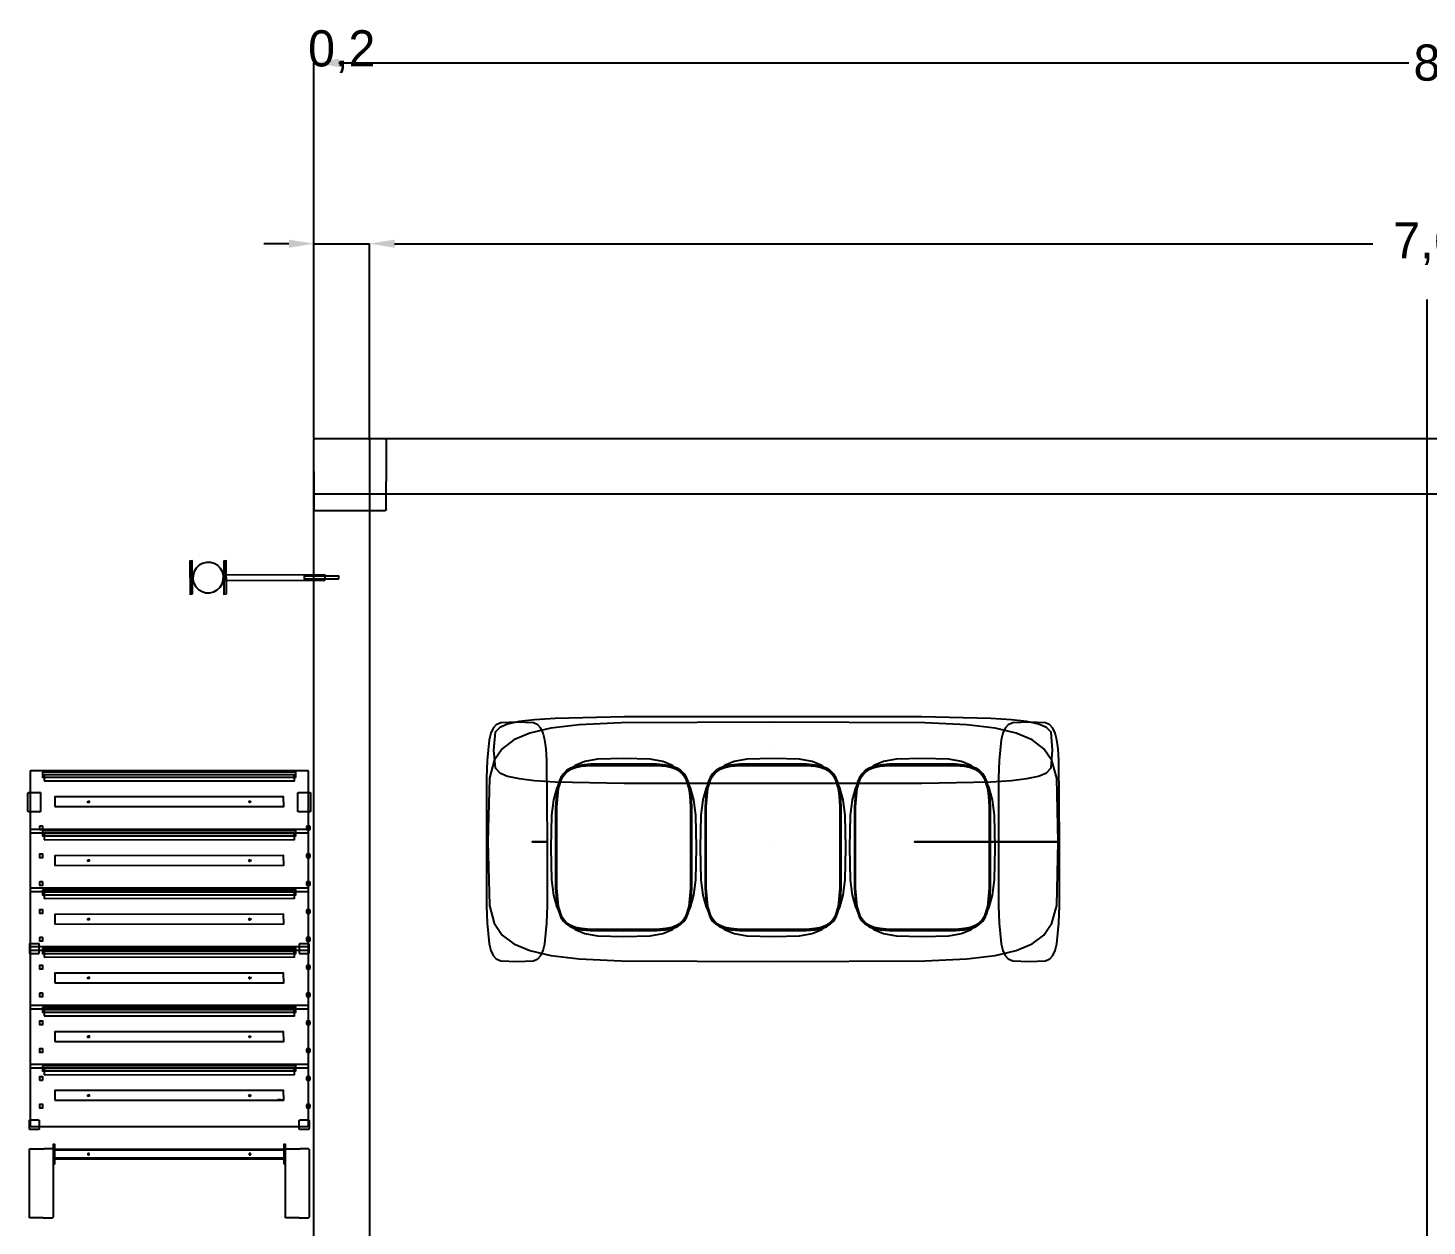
# Model space of a CAD drawing. Header units: metres. Extents: x 92.4 to 103.6, y -13.7 to 1.5.
# Drawn here: x 92.97 to 98, y -2.83 to 1.48 of the extents above; entities that cross this region are included whole.
import ezdxf

# ---------------------------------------------------------------- set-up
doc = ezdxf.new("R2010")
doc.units = ezdxf.units.M
for name, color, linetype in [('CORTE', 7, 'Continuous'), ('COTAS', 4, 'Continuous'), ('EJES', 3, 'Continuous'), ('VISTA', 8, 'Continuous')]:
    doc.layers.add(name, color=color, linetype=linetype)
doc.dimstyles.get("Standard").update_dxf_attribs({"dimtxt": 2.5, "dimasz": 2.5, "dimexe": 1.25, "dimexo": 0.625, "dimtad": 1, "dimcen": 2.5, "dimazin": 3, "dimtfac": 1, "dimtmove": 0, "dimatfit": 3})

# ---------------------------------------------------------------- blocks, each defined once
blk = doc.blocks.new('_CLOSEDFILLED')
at = {"color": 0, "linetype": 'BYBLOCK'}
blk.add_solid([(-1, 0.164), (0, 0), (-1, -0.164)], dxfattribs=at)
blk = doc.blocks.new('*D1')
for p, q in [((94, 0), (94, 1.35)), ((94.09, 1.35), (97.935, 1.35)), ((98.065, 1.35), (101.91, 1.35)), ((102, 0), (102, 1.35))]:
    blk.add_line(p, q)
at = {"layer": 'Defpoints'}
for p in [(94, 1.35), (94, 0), (102, 0)]:
    blk.add_point(p, dxfattribs=at)
at = {"layer": 'COTAS', "xscale": 0.09, "yscale": 0.09, "rotation": 180}
blk.add_blockref('_CLOSEDFILLED', (94, 1.35), dxfattribs=at)
at = {"layer": 'COTAS', "xscale": 0.09, "yscale": 0.09}
blk.add_blockref('_CLOSEDFILLED', (102, 1.35), dxfattribs=at)
at = {"layer": 'COTAS', "insert": (98, 1.35), "char_height": 0.13, "attachment_point": 5}
blk.add_mtext('8', dxfattribs=at)
blk = doc.blocks.new('*D2')
for p, q in [((93.91, 0.7), (93.82, 0.7)), ((94, 0), (94, 0.7)), ((94, 0.7), (94.2, 0.7)), ((94.2, 0), (94.2, 0.7)), ((94.29, 0.7), (94.38, 0.7))]:
    blk.add_line(p, q)
at = {"layer": 'Defpoints'}
for p in [(94, 0.7), (94, 0), (94.2, 0)]:
    blk.add_point(p, dxfattribs=at)
at = {"layer": 'COTAS', "xscale": 0.09, "yscale": 0.09}
blk.add_blockref('_CLOSEDFILLED', (94, 0.7), dxfattribs=at)
at = {"layer": 'COTAS', "xscale": 0.09, "yscale": 0.09, "rotation": 180}
blk.add_blockref('_CLOSEDFILLED', (94.2, 0.7), dxfattribs=at)
at = {"layer": 'COTAS', "insert": (94.1, 1.39), "char_height": 0.13, "attachment_point": 5}
blk.add_mtext('0,2', dxfattribs=at)
blk = doc.blocks.new('*D3')
for p, q in [((94.2, 0), (94.2, 0.7)), ((94.29, 0.7), (97.805, 0.7)), ((98.195, 0.7), (101.71, 0.7)), ((101.8, 0), (101.8, 0.7))]:
    blk.add_line(p, q)
at = {"layer": 'Defpoints'}
for p in [(94.2, 0.7), (94.2, 0), (101.8, 0)]:
    blk.add_point(p, dxfattribs=at)
at = {"layer": 'COTAS', "xscale": 0.09, "yscale": 0.09, "rotation": 180}
blk.add_blockref('_CLOSEDFILLED', (94.2, 0.7), dxfattribs=at)
at = {"layer": 'COTAS', "xscale": 0.09, "yscale": 0.09}
blk.add_blockref('_CLOSEDFILLED', (101.8, 0.7), dxfattribs=at)
at = {"layer": 'COTAS', "insert": (98, 0.7), "char_height": 0.13, "attachment_point": 5}
blk.add_mtext('7,6', dxfattribs=at)

msp = doc.modelspace()

# ---------------------------------------------------------------- linework, layer by layer
at = {"layer": 'CORTE'}
for p, q in [((94.0035, -0.0003), (94.0045, 0)), ((94.0035, -0.0003), (94.0045, 0)), ((94.0035, -0.0003), (94.0045, 0)), ((94.0045, 0), (98.8015, 0)), ((94.0045, 0), (94.1552, 0)), ((94.0045, 0), (94.1192, 0)), ((94.1192, 0), (94.1955, 0)), ((94.1552, 0), (94.2555, 0)), ((94.1955, 0), (94.1971, -0.0005)), ((94.2555, 0), (94.2571, -0.0005)), ((94.0003, -0.0035), (94, -0.0045)), ((94.0003, -0.0035), (94, -0.0045)), ((94.0003, -0.0035), (94, -0.0045)), ((94, -0.1192), (94, -0.0045)), ((94, -0.1552), (94, -0.0045)), ((94, -3.6009), (94, -0.0045)), ((94.0003, -0.0035), (94.0008, -0.0019)), ((94.0003, -0.0035), (94.0008, -0.0019)), ((94.0003, -0.0035), (94.0008, -0.0019)), ((94.001, -0.0017), (94.0008, -0.0019)), ((94.001, -0.0017), (94.0008, -0.0019)), ((94.001, -0.0017), (94.0008, -0.0019)), ((94.001, -0.0017), (94.0013, -0.0013)), ((94.001, -0.0017), (94.0013, -0.0013)), ((94.001, -0.0017), (94.0013, -0.0013)), ((94.0013, -0.0013), (94.0017, -0.001)), ((94.0013, -0.0013), (94.0017, -0.001)), ((94.0013, -0.0013), (94.0017, -0.001)), ((94.0017, -0.001), (94.0019, -0.0008)), ((94.0017, -0.001), (94.0019, -0.0008)), ((94.0017, -0.001), (94.0019, -0.0008)), ((94.0019, -0.0008), (94.0035, -0.0003)), ((94.0019, -0.0008), (94.0035, -0.0003)), ((94.0019, -0.0008), (94.0035, -0.0003)), ((94.1971, -0.0005), (94.1981, -0.0008)), ((94.1981, -0.0008), (94.1985, -0.0011)), ((94.1985, -0.0011), (94.1987, -0.0013)), ((94.1987, -0.0013), (94.199, -0.0017)), ((94.1992, -0.0019), (94.199, -0.0017)), ((94.1992, -0.0019), (94.1997, -0.0035)), ((94.2, -0.0045), (94.1997, -0.0035)), ((94.2, -0.0045), (94.2, -3.6009)), ((94.2571, -0.0005), (94.2581, -0.0008)), ((94.2581, -0.0008), (94.2585, -0.0011)), ((94.2585, -0.0011), (94.2587, -0.0013)), ((94.2587, -0.0013), (94.259, -0.0017)), ((94.2592, -0.0019), (94.259, -0.0017)), ((94.2592, -0.0019), (94.2597, -0.0035)), ((94.26, -0.0045), (94.2597, -0.0035)), ((94.26, -0.0045), (94.26, -0.1552)), ((94, -0.1192), (94, -0.1955)), ((94, -0.1552), (94, -0.2555)), ((94.0005, -0.1971), (94, -0.1955)), ((94.0005, -0.1971), (94.0008, -0.1981)), ((94.0011, -0.1985), (94.0008, -0.1981)), ((94.0011, -0.1985), (94.0013, -0.1987)), ((94.0017, -0.199), (94.0013, -0.1987)), ((94.0019, -0.1992), (94.0017, -0.199)), ((94.0035, -0.1997), (94.0019, -0.1992)), ((94.0045, -0.2), (94.0035, -0.1997)), ((98.8015, -0.2), (94.0045, -0.2)), ((94.26, -0.1552), (94.26, -0.1552)), ((94.26, -0.2555), (94.26, -0.1552)), ((94.0005, -0.2571), (94, -0.2555)), ((94.0005, -0.2571), (94.0008, -0.2581)), ((94.0011, -0.2585), (94.0008, -0.2581)), ((94.0011, -0.2585), (94.0013, -0.2587)), ((94.0017, -0.259), (94.0013, -0.2587)), ((94.0019, -0.2592), (94.0017, -0.259)), ((94.0035, -0.2597), (94.0019, -0.2592)), ((94.0045, -0.26), (94.0035, -0.2597)), ((94.1552, -0.26), (94.0045, -0.26)), ((94.2555, -0.26), (94.1552, -0.26)), ((94.2571, -0.2595), (94.2555, -0.26)), ((94.2581, -0.2592), (94.2571, -0.2595)), ((94.2585, -0.2589), (94.2581, -0.2592)), ((94.2587, -0.2587), (94.2585, -0.2589)), ((94.2587, -0.2587), (94.2589, -0.2585)), ((94.2592, -0.2581), (94.2589, -0.2585)), ((94.2592, -0.2581), (94.2595, -0.2571)), ((94.26, -0.2555), (94.2595, -0.2571))]:
    msp.add_line(p, q, dxfattribs=at)
at = {"layer": 'EJES'}
msp.add_line((98, 0.5), (98, -13.7), dxfattribs=at)
at = {"layer": 'VISTA'}
for p, q in [((92.9725, -1.2749), (92.9728, -1.2734)), ((92.9725, -1.2764), (92.9725, -1.2749)), ((92.9725, -1.3394), (92.9725, -1.2764)), ((92.9728, -1.2734), (92.973, -1.273)), ((92.973, -1.273), (92.9732, -1.2727)), ((92.9732, -1.2727), (92.9742, -1.2723)), ((92.9742, -1.2722), (93.0149, -1.2722)), ((93.0158, -1.2722), (93.0149, -1.2722)), ((93.0158, -1.2722), (93.0168, -1.2727)), ((93.0168, -1.2727), (93.017, -1.273)), ((93.017, -1.273), (93.0172, -1.2734)), ((93.0172, -1.2734), (93.0175, -1.2749)), ((93.0175, -1.2749), (93.0175, -1.2749)), ((93.0175, -1.2749), (93.0175, -1.2764)), ((93.0175, -1.2764), (93.0175, -1.3394)), ((93.9425, -1.2749), (93.9428, -1.2734)), ((93.9425, -1.2764), (93.9425, -1.2749)), ((93.9425, -1.3394), (93.9425, -1.2764)), ((93.9428, -1.2734), (93.943, -1.273)), ((93.943, -1.273), (93.9432, -1.2727)), ((93.9432, -1.2727), (93.9442, -1.2723)), ((93.9442, -1.2722), (93.9849, -1.2722)), ((93.9858, -1.2722), (93.9849, -1.2722)), ((93.9858, -1.2722), (93.9868, -1.2727)), ((93.9868, -1.2727), (93.987, -1.273)), ((93.987, -1.273), (93.9872, -1.2734)), ((93.9872, -1.2734), (93.9875, -1.2749)), ((93.9875, -1.2749), (93.9875, -1.2749)), ((93.9875, -1.2749), (93.9875, -1.2764)), ((93.9875, -1.2764), (93.9875, -1.3394)), ((92.9728, -1.3409), (92.9725, -1.3394)), ((92.9725, -1.3394), (92.9725, -1.3394)), ((92.9725, -1.3394), (92.9725, -1.3394)), ((92.973, -1.3412), (92.9728, -1.3409)), ((92.9732, -1.3415), (92.973, -1.3412)), ((92.9742, -1.342), (92.9732, -1.3415)), ((93.0144, -1.342), (92.9742, -1.342)), ((93.0144, -1.342), (93.0158, -1.342)), ((93.0168, -1.3415), (93.0158, -1.342)), ((93.017, -1.3412), (93.0168, -1.3415)), ((93.0172, -1.3409), (93.017, -1.3412)), ((93.0175, -1.3394), (93.0172, -1.3409)), ((93.0175, -1.3394), (93.0175, -1.3394)), ((93.9428, -1.3409), (93.9425, -1.3394)), ((93.9425, -1.3394), (93.9425, -1.3394)), ((93.9425, -1.3394), (93.9425, -1.3394)), ((93.943, -1.3412), (93.9428, -1.3409)), ((93.9432, -1.3415), (93.943, -1.3412)), ((93.9442, -1.342), (93.9432, -1.3415)), ((93.9844, -1.342), (93.9442, -1.342)), ((93.9844, -1.342), (93.9858, -1.342)), ((93.9868, -1.3415), (93.9858, -1.342)), ((93.987, -1.3412), (93.9868, -1.3415)), ((93.9872, -1.3409), (93.987, -1.3412)), ((93.9875, -1.3394), (93.9872, -1.3409)), ((93.9875, -1.3394), (93.9875, -1.3394)), ((92.9775, -2.4508), (92.9778, -2.4499)), ((92.9775, -2.4508), (92.9775, -2.4509)), ((92.9775, -2.4802), (92.9775, -2.4509)), ((92.9778, -2.4499), (92.978, -2.4497)), ((92.978, -2.4497), (92.9782, -2.4495)), ((92.9782, -2.4495), (92.9791, -2.4492)), ((92.9791, -2.4492), (92.9792, -2.4492)), ((92.9792, -2.4492), (93.0085, -2.4492)), ((93.0085, -2.4492), (93.0108, -2.4492)), ((93.0108, -2.4492), (93.0117, -2.4495)), ((93.0117, -2.4495), (93.0118, -2.4495)), ((93.0118, -2.4495), (93.012, -2.4497)), ((93.012, -2.4497), (93.0122, -2.4499)), ((93.0122, -2.4499), (93.0125, -2.4508)), ((93.0125, -2.4509), (93.0125, -2.4508)), ((93.0125, -2.4509), (93.0125, -2.4802)), ((93.9475, -2.4508), (93.9478, -2.4499)), ((93.9475, -2.4508), (93.9475, -2.4509)), ((93.9475, -2.4802), (93.9475, -2.4509)), ((93.9478, -2.4499), (93.948, -2.4497)), ((93.948, -2.4497), (93.9482, -2.4495)), ((93.9482, -2.4495), (93.9491, -2.4492)), ((93.9491, -2.4492), (93.9492, -2.4492)), ((93.9492, -2.4492), (93.9785, -2.4492)), ((93.9785, -2.4492), (93.9808, -2.4492)), ((93.9808, -2.4492), (93.9817, -2.4495)), ((93.9817, -2.4495), (93.9818, -2.4495)), ((93.9818, -2.4495), (93.982, -2.4497)), ((93.982, -2.4497), (93.9822, -2.4499)), ((93.9822, -2.4499), (93.9825, -2.4508)), ((93.9825, -2.4509), (93.9825, -2.4508)), ((93.9825, -2.4509), (93.9825, -2.4802)), ((92.9775, -2.4802), (92.9775, -2.4825)), ((92.9778, -2.4834), (92.9775, -2.4825)), ((92.9778, -2.4834), (92.9778, -2.4835)), ((92.978, -2.4837), (92.9778, -2.4835)), ((92.9782, -2.4838), (92.978, -2.4837)), ((92.9791, -2.4841), (92.9782, -2.4839)), ((92.9792, -2.4842), (92.9791, -2.4841)), ((93.0085, -2.4842), (92.9792, -2.4842)), ((93.0108, -2.4842), (93.0085, -2.4842)), ((93.0117, -2.4839), (93.0108, -2.4842)), ((93.0118, -2.4839), (93.0117, -2.4839)), ((93.012, -2.4837), (93.0118, -2.4839)), ((93.0122, -2.4835), (93.012, -2.4837)), ((93.0125, -2.4825), (93.0122, -2.4834)), ((93.0122, -2.4835), (93.0122, -2.4834)), ((93.0125, -2.4825), (93.0125, -2.4802)), ((93.9475, -2.4802), (93.9475, -2.4825)), ((93.9478, -2.4834), (93.9475, -2.4825)), ((93.9478, -2.4834), (93.9478, -2.4835)), ((93.948, -2.4837), (93.9478, -2.4835)), ((93.9482, -2.4838), (93.948, -2.4837)), ((93.9491, -2.4841), (93.9482, -2.4839)), ((93.9492, -2.4842), (93.9491, -2.4841)), ((93.9785, -2.4842), (93.9492, -2.4842)), ((93.9808, -2.4842), (93.9785, -2.4842)), ((93.9817, -2.4839), (93.9808, -2.4842)), ((93.9818, -2.4839), (93.9817, -2.4839)), ((93.982, -2.4837), (93.9818, -2.4839)), ((93.9822, -2.4835), (93.982, -2.4837)), ((93.9825, -2.4825), (93.9822, -2.4834)), ((93.9822, -2.4835), (93.9822, -2.4834)), ((93.9825, -2.4825), (93.9825, -2.4802)), ((92.9775, -2.5556), (92.9777, -2.5547)), ((92.9775, -2.6489), (92.9775, -2.5556)), ((92.9775, -2.5556), (92.9775, -2.5556)), ((92.9777, -2.5547), (92.9778, -2.5541)), ((92.9778, -2.5541), (92.9779, -2.5539)), ((92.9779, -2.5539), (92.978, -2.5538)), ((92.978, -2.5538), (92.9781, -2.5536)), ((92.9782, -2.5535), (92.9781, -2.5536)), ((92.9782, -2.5535), (92.9788, -2.5532)), ((92.9792, -2.553), (92.9788, -2.5532)), ((92.9792, -2.553), (93.0307, -2.553)), ((93.0608, -2.553), (93.0307, -2.553)), ((93.0608, -2.553), (93.0614, -2.5533)), ((93.0618, -2.5535), (93.0614, -2.5533)), ((93.0618, -2.5535), (93.0619, -2.5537)), ((93.062, -2.5538), (93.0619, -2.5537)), ((93.062, -2.5538), (93.0621, -2.5539)), ((93.0621, -2.5539), (93.0622, -2.5541)), ((93.0622, -2.5541), (93.0623, -2.5547)), ((93.0623, -2.5547), (93.0625, -2.5556)), ((93.0625, -2.5556), (93.0625, -2.6489)), ((93.0685, -2.5552), (93.0686, -2.5549)), ((93.0686, -2.5576), (93.0685, -2.5572)), ((93.0686, -2.5549), (93.069, -2.5547)), ((93.069, -2.5577), (93.0686, -2.5576)), ((93.069, -2.5547), (93.891, -2.5547)), ((93.891, -2.5577), (93.069, -2.5577)), ((93.891, -2.5547), (93.8914, -2.5549)), ((93.891, -2.5577), (93.8914, -2.5576)), ((93.8914, -2.5549), (93.8915, -2.5552)), ((93.8914, -2.5576), (93.8915, -2.5572)), ((93.8915, -2.5572), (93.8915, -2.5552)), ((93.8975, -2.5556), (93.8977, -2.5547)), ((93.8975, -2.6489), (93.8975, -2.5556)), ((93.8975, -2.5556), (93.8975, -2.5556)), ((93.8977, -2.5547), (93.8978, -2.5541)), ((93.8978, -2.5541), (93.8979, -2.5539)), ((93.8979, -2.5539), (93.898, -2.5538)), ((93.898, -2.5538), (93.8981, -2.5536)), ((93.8982, -2.5535), (93.8981, -2.5536)), ((93.8982, -2.5535), (93.8988, -2.5532)), ((93.8992, -2.553), (93.8988, -2.5532)), ((93.8992, -2.553), (93.9507, -2.553)), ((93.9808, -2.553), (93.9507, -2.553)), ((93.9808, -2.553), (93.9814, -2.5533)), ((93.9818, -2.5535), (93.9814, -2.5533)), ((93.9818, -2.5535), (93.9819, -2.5537)), ((93.982, -2.5538), (93.9819, -2.5537)), ((93.982, -2.5538), (93.9821, -2.5539)), ((93.9821, -2.5539), (93.9822, -2.5541)), ((93.9822, -2.5541), (93.9823, -2.5547)), ((93.9823, -2.5547), (93.9825, -2.5556)), ((93.9825, -2.5556), (93.9825, -2.6489)), ((93.0685, -2.5872), (93.0686, -2.5869)), ((93.0686, -2.5896), (93.0685, -2.5892)), ((93.0686, -2.5869), (93.069, -2.5867)), ((93.069, -2.5897), (93.0686, -2.5896)), ((93.891, -2.5867), (93.069, -2.5867)), ((93.891, -2.5897), (93.069, -2.5897)), ((93.891, -2.5867), (93.8914, -2.5869)), ((93.8914, -2.5896), (93.891, -2.5897)), ((93.8914, -2.5869), (93.8915, -2.5872)), ((93.8915, -2.5892), (93.8914, -2.5896)), ((93.8915, -2.5872), (93.8915, -2.5892)), ((92.9775, -2.7984), (92.9775, -2.6489)), ((93.0625, -2.6489), (93.0625, -2.7984)), ((93.8975, -2.7984), (93.8975, -2.6489)), ((93.9825, -2.6489), (93.9825, -2.7984)), ((92.9776, -2.799), (92.9775, -2.7984)), ((92.9778, -2.7999), (92.9776, -2.799)), ((92.9779, -2.8001), (92.9778, -2.7999)), ((92.978, -2.8003), (92.9779, -2.8001)), ((92.9781, -2.8005), (92.978, -2.8003)), ((92.9781, -2.8005), (92.9782, -2.8006)), ((92.9788, -2.8009), (92.9782, -2.8006)), ((92.9788, -2.8009), (92.9792, -2.8011)), ((93.0275, -2.8011), (92.9792, -2.8011)), ((93.0275, -2.8011), (93.0608, -2.8011)), ((93.0614, -2.8008), (93.0608, -2.8011)), ((93.0614, -2.8008), (93.0618, -2.8006)), ((93.0619, -2.8004), (93.0618, -2.8006)), ((93.0619, -2.8004), (93.062, -2.8003)), ((93.0621, -2.8001), (93.062, -2.8003)), ((93.0622, -2.7999), (93.0621, -2.8001)), ((93.0624, -2.799), (93.0622, -2.7999)), ((93.0625, -2.7984), (93.0624, -2.799)), ((93.8976, -2.799), (93.8975, -2.7984)), ((93.8978, -2.7999), (93.8976, -2.799)), ((93.8979, -2.8001), (93.8978, -2.7999)), ((93.898, -2.8003), (93.8979, -2.8001)), ((93.8981, -2.8005), (93.898, -2.8003)), ((93.8981, -2.8005), (93.8982, -2.8006)), ((93.8988, -2.8009), (93.8982, -2.8006)), ((93.8988, -2.8009), (93.8992, -2.8011)), ((93.9475, -2.8011), (93.8992, -2.8011)), ((93.9475, -2.8011), (93.9808, -2.8011)), ((93.9814, -2.8008), (93.9808, -2.8011)), ((93.9814, -2.8008), (93.9818, -2.8006)), ((93.9819, -2.8004), (93.9818, -2.8006)), ((93.9819, -2.8004), (93.982, -2.8003)), ((93.9821, -2.8001), (93.982, -2.8003)), ((93.9822, -2.7999), (93.9821, -2.8001)), ((93.9824, -2.799), (93.9822, -2.7999)), ((93.9825, -2.7984), (93.9824, -2.799))]:
    msp.add_line(p, q, dxfattribs=at)
for points in [[(99.44, -4.21), (99.44, -4.35), (100.2, -4.35), (100.2, -4.21), (101.8, -4.21), (101.8, -0.2), (94.2, -0.2), (94.2, -5.9), (99.25, -5.9), (99.25, -4.2), (99.39, -4.2), (99.39, -4.35), (99.39, -4.21), (99.44, -4.21)], [(99.44, -4.21), (99.44, -4.35), (100.2, -4.35), (100.2, -4.21), (101.8, -4.21), (101.8, -0.2), (94.2, -0.2), (94.2, -5.9), (99.25, -5.9), (99.25, -4.2), (99.39, -4.2), (99.39, -4.35), (99.39, -4.21), (99.44, -4.21)], [(93.5635, -0.559), (93.5625, -0.44), (93.5545, -0.441), (93.5548, -0.5597), (93.5635, -0.559)], [(93.663, -0.5343), (93.6704, -0.522), (93.6744, -0.5082), (93.6747, -0.4938), (93.6712, -0.4799), (93.6642, -0.4673), (93.6543, -0.457), (93.642, -0.4496), (93.6282, -0.4456), (93.6138, -0.4453), (93.5999, -0.4488), (93.5873, -0.4558), (93.577, -0.4657), (93.5696, -0.478), (93.5656, -0.4918), (93.5653, -0.5062), (93.5688, -0.5201), (93.5758, -0.5327), (93.5857, -0.543), (93.598, -0.5504), (93.6118, -0.5544), (93.6262, -0.5547), (93.6401, -0.5512), (93.6527, -0.5442), (93.663, -0.5343)], [(93.6855, -0.559), (93.6845, -0.44), (93.6765, -0.441), (93.6768, -0.5597), (93.6855, -0.559)], [(94.039, -0.51), (94.04, -0.491), (93.682, -0.49), (93.6813, -0.5097), (94.039, -0.51)], [(94.09, -0.505), (94.09, -0.495), (93.965, -0.495), (93.965, -0.5043), (94.09, -0.505)], [(94.7932, -1.229), (94.8673, -1.2339), (95.1151, -1.2393), (96.1848, -1.2393), (96.4327, -1.2339), (96.5067, -1.229), (96.5626, -1.2223), (96.6038, -1.2135), (96.6323, -1.2016), (96.649, -1.1839), (96.6545, -1.12), (96.649, -1.0561), (96.6323, -1.0384), (96.6038, -1.0265), (96.5626, -1.0177), (96.5067, -1.011), (96.4327, -1.0061), (96.1848, -1.0007), (95.65, -1), (95.1151, -1.0007), (94.8673, -1.0061), (94.7932, -1.011), (94.7374, -1.0177), (94.6962, -1.0265), (94.6677, -1.0384), (94.651, -1.0561), (94.6455, -1.12), (94.651, -1.1839), (94.6677, -1.2016), (94.6962, -1.2135), (94.7374, -1.2223), (94.7932, -1.229)], [(94.6362, -1.8407), (94.6443, -1.8583), (94.6552, -1.8705), (94.6714, -1.8776), (94.73, -1.88), (94.7886, -1.8776), (94.8048, -1.8705), (94.8157, -1.8583), (94.8238, -1.8407), (94.8299, -1.8168), (94.8376, -1.7422), (94.8394, -1.679), (94.84, -1.45), (94.7845, -1.45), (94.84, -1.45), (94.8376, -1.1578), (94.8344, -1.115), (94.8299, -1.0832), (94.8238, -1.0593), (94.8157, -1.0417), (94.8048, -1.0295), (94.7886, -1.0224), (94.73, -1.02), (94.6714, -1.0224), (94.6552, -1.0295), (94.6443, -1.0417), (94.6362, -1.0593), (94.6301, -1.0832), (94.6224, -1.1578), (94.6206, -1.221), (94.62, -1.45), (94.6206, -1.679), (94.6224, -1.7422), (94.6301, -1.8168), (94.6362, -1.8407)], [(94.7758, -1.8407), (94.8514, -1.8583), (94.9534, -1.8705), (95.1042, -1.8776), (95.65, -1.88), (96.1958, -1.8776), (96.3466, -1.8705), (96.4486, -1.8583), (96.5242, -1.8407), (96.5812, -1.8168), (96.6233, -1.785), (96.6523, -1.7422), (96.6694, -1.679), (96.675, -1.45), (96.158, -1.45), (96.675, -1.45), (96.6694, -1.221), (96.6523, -1.1578), (96.6233, -1.115), (96.5812, -1.0832), (96.5242, -1.0593), (96.4486, -1.0417), (96.3466, -1.0295), (96.1958, -1.0224), (95.65, -1.02), (95.1042, -1.0224), (94.9534, -1.0295), (94.8514, -1.0417), (94.7758, -1.0593), (94.7188, -1.0832), (94.6767, -1.115), (94.6477, -1.1578), (94.6306, -1.221), (94.625, -1.45), (94.6306, -1.679), (94.6477, -1.7422), (94.6767, -1.785), (94.7188, -1.8168), (94.7758, -1.8407)], [(95.03, -1.0267), (95.03, -1.0267), (95.03, -1.0267), (95.03, -1.0267)], [(96.4762, -1.8407), (96.4843, -1.8583), (96.4952, -1.8705), (96.5114, -1.8776), (96.57, -1.88), (96.6286, -1.8776), (96.6448, -1.8705), (96.6557, -1.8583), (96.6638, -1.8407), (96.6699, -1.8168), (96.6776, -1.7422), (96.6794, -1.679), (96.68, -1.45), (96.6245, -1.45), (96.68, -1.45), (96.6776, -1.1578), (96.6744, -1.115), (96.6699, -1.0832), (96.6638, -1.0593), (96.6557, -1.0417), (96.6448, -1.0295), (96.6286, -1.0224), (96.57, -1.02), (96.5114, -1.0224), (96.4952, -1.0295), (96.4843, -1.0417), (96.4762, -1.0593), (96.4701, -1.0832), (96.4624, -1.1578), (96.4606, -1.221), (96.46, -1.45), (96.4606, -1.679), (96.4624, -1.7422), (96.4701, -1.8168), (96.4762, -1.8407)], [(94.9111, -1.7442), (94.9385, -1.7644), (94.9731, -1.7787), (95.0187, -1.7872), (95.1133, -1.79), (95.208, -1.7872), (95.2536, -1.7787), (95.2882, -1.7644), (95.3156, -1.7442), (95.3372, -1.7176), (95.3537, -1.6841), (95.3654, -1.6418), (95.3724, -1.5859), (95.3747, -1.47), (95.3724, -1.3541), (95.3654, -1.2982), (95.3537, -1.2559), (95.3372, -1.2224), (95.3156, -1.1958), (95.2882, -1.1756), (95.2536, -1.1613), (95.208, -1.1528), (95.1133, -1.15), (95.0187, -1.1528), (94.9731, -1.1613), (94.9385, -1.1756), (94.9111, -1.1958), (94.8894, -1.2224), (94.8729, -1.2559), (94.8613, -1.2982), (94.8543, -1.3541), (94.852, -1.47), (94.8543, -1.5859), (94.8613, -1.6418), (94.8729, -1.6841), (94.8894, -1.7176), (94.9111, -1.7442)], [(95.4478, -1.7442), (95.4752, -1.7644), (95.5097, -1.7787), (95.5553, -1.7872), (95.65, -1.79), (95.7447, -1.7872), (95.7903, -1.7787), (95.8248, -1.7644), (95.8522, -1.7442), (95.8739, -1.7176), (95.8904, -1.6841), (95.9021, -1.6418), (95.909, -1.5859), (95.9113, -1.47), (95.909, -1.3541), (95.9021, -1.2982), (95.8904, -1.2559), (95.8739, -1.2224), (95.8522, -1.1958), (95.8248, -1.1756), (95.7903, -1.1613), (95.7447, -1.1528), (95.65, -1.15), (95.5553, -1.1528), (95.5097, -1.1613), (95.4752, -1.1756), (95.4478, -1.1958), (95.4261, -1.2224), (95.4096, -1.2559), (95.3979, -1.2982), (95.391, -1.3541), (95.3887, -1.47), (95.391, -1.5859), (95.3979, -1.6418), (95.4096, -1.6841), (95.4261, -1.7176), (95.4478, -1.7442)], [(95.65, -1.12), (95.65, -1.12), (95.65, -1.12), (95.65, -1.12)], [(95.9844, -1.7442), (96.0118, -1.7644), (96.0464, -1.7787), (96.092, -1.7872), (96.1867, -1.79), (96.2813, -1.7872), (96.3269, -1.7787), (96.3615, -1.7644), (96.3889, -1.7442), (96.4106, -1.7176), (96.4271, -1.6841), (96.4387, -1.6418), (96.4457, -1.5859), (96.448, -1.47), (96.4457, -1.3541), (96.4387, -1.2982), (96.4271, -1.2559), (96.4106, -1.2224), (96.3889, -1.1958), (96.3615, -1.1756), (96.3269, -1.1613), (96.2813, -1.1528), (96.1867, -1.15), (96.092, -1.1528), (96.0464, -1.1613), (96.0118, -1.1756), (95.9844, -1.1958), (95.9628, -1.2224), (95.9463, -1.2559), (95.9346, -1.2982), (95.9276, -1.3541), (95.9253, -1.47), (95.9276, -1.5859), (95.9346, -1.6418), (95.9463, -1.6841), (95.9628, -1.7176), (95.9844, -1.7442)], [(92.9835, -1.4171), (93.9765, -1.4171), (93.979, -1.4161), (93.98, -1.4136), (93.98, -1.1975), (93.979, -1.195), (93.9765, -1.194), (92.9835, -1.194), (92.981, -1.195), (92.98, -1.1975), (92.9806, -1.4156), (92.9835, -1.4171)], [(92.9817, -1.195), (92.9817, -1.1957), (92.981, -1.1957), (92.9817, -1.195)], [(93.025, -1.1994), (93.025, -1.2174), (93.935, -1.2174), (93.935, -1.1994), (93.025, -1.1994)], [(93.9783, -1.195), (93.979, -1.1957), (93.9783, -1.1957), (93.9783, -1.195)], [(94.8873, -1.7212), (94.8964, -1.735), (94.9077, -1.7462), (94.9217, -1.755), (94.9391, -1.7616), (94.9616, -1.7662), (94.9941, -1.7689), (95.1133, -1.7698), (95.2326, -1.7689), (95.2651, -1.7662), (95.2876, -1.7616), (95.305, -1.755), (95.319, -1.7462), (95.3303, -1.735), (95.3394, -1.7212), (95.3465, -1.7042), (95.3556, -1.6556), (95.3578, -1.616), (95.3586, -1.47), (95.3563, -1.47), (95.3586, -1.47), (95.3578, -1.324), (95.3556, -1.2844), (95.3465, -1.2358), (95.3394, -1.2188), (95.3303, -1.205), (95.319, -1.1938), (95.305, -1.185), (95.2876, -1.1784), (95.2651, -1.1738), (95.2326, -1.1711), (94.9941, -1.1711), (94.9616, -1.1738), (94.9391, -1.1784), (94.9217, -1.185), (94.9077, -1.1938), (94.8964, -1.205), (94.8873, -1.2188), (94.8801, -1.2358), (94.8748, -1.257), (94.8688, -1.324), (94.8688, -1.616), (94.8748, -1.683), (94.8873, -1.7212)], [(94.9622, -1.7618), (94.9403, -1.7573), (94.9236, -1.751), (94.9104, -1.7427), (94.8998, -1.7322), (94.8912, -1.7191), (94.8791, -1.6822), (94.8732, -1.6159), (94.8732, -1.3241), (94.8791, -1.2578), (94.8912, -1.2209), (94.8998, -1.2078), (94.9104, -1.1973), (94.9236, -1.189), (94.9403, -1.1827), (94.9622, -1.1782), (94.9942, -1.1755), (95.2325, -1.1755), (95.2645, -1.1782), (95.2864, -1.1827), (95.303, -1.189), (95.3163, -1.1973), (95.3269, -1.2078), (95.3355, -1.2209), (95.3476, -1.2578), (95.3513, -1.2848), (95.3534, -1.3241), (95.3534, -1.6159), (95.3476, -1.6822), (95.3355, -1.7191), (95.3269, -1.7322), (95.3163, -1.7427), (95.303, -1.751), (95.2864, -1.7573), (95.2645, -1.7618), (95.2325, -1.7645), (94.9942, -1.7645), (94.9622, -1.7618)], [(95.4239, -1.7212), (95.433, -1.735), (95.4444, -1.7462), (95.4583, -1.755), (95.4758, -1.7616), (95.4983, -1.7662), (95.5308, -1.7689), (95.65, -1.7698), (95.7692, -1.7689), (95.8017, -1.7662), (95.8242, -1.7616), (95.8417, -1.755), (95.8556, -1.7462), (95.867, -1.735), (95.8761, -1.7212), (95.8832, -1.7042), (95.8923, -1.6556), (95.8945, -1.616), (95.8952, -1.47), (95.8929, -1.47), (95.8952, -1.47), (95.8945, -1.324), (95.8923, -1.2844), (95.8832, -1.2358), (95.8761, -1.2188), (95.867, -1.205), (95.8556, -1.1938), (95.8417, -1.185), (95.8242, -1.1784), (95.8017, -1.1738), (95.7692, -1.1711), (95.5308, -1.1711), (95.4983, -1.1738), (95.4758, -1.1784), (95.4583, -1.185), (95.4444, -1.1938), (95.433, -1.205), (95.4239, -1.2188), (95.4168, -1.2358), (95.4114, -1.257), (95.4055, -1.324), (95.4055, -1.616), (95.4114, -1.683), (95.4239, -1.7212)], [(95.4989, -1.7618), (95.4769, -1.7573), (95.4603, -1.751), (95.4471, -1.7427), (95.4364, -1.7322), (95.4278, -1.7191), (95.4158, -1.6822), (95.4099, -1.6159), (95.4099, -1.3241), (95.4158, -1.2578), (95.4278, -1.2209), (95.4364, -1.2078), (95.4471, -1.1973), (95.4603, -1.189), (95.4769, -1.1827), (95.4989, -1.1782), (95.5309, -1.1755), (95.7691, -1.1755), (95.8011, -1.1782), (95.8231, -1.1827), (95.8397, -1.189), (95.8529, -1.1973), (95.8636, -1.2078), (95.8722, -1.2209), (95.8842, -1.2578), (95.8879, -1.2848), (95.8901, -1.3241), (95.8901, -1.6159), (95.8842, -1.6822), (95.8722, -1.7191), (95.8636, -1.7322), (95.8529, -1.7427), (95.8397, -1.751), (95.8231, -1.7573), (95.8011, -1.7618), (95.7691, -1.7645), (95.5309, -1.7645), (95.4989, -1.7618)], [(95.9606, -1.7212), (95.9697, -1.735), (95.981, -1.7462), (95.995, -1.755), (96.0124, -1.7616), (96.0349, -1.7662), (96.0674, -1.7689), (96.1867, -1.7698), (96.3059, -1.7689), (96.3384, -1.7662), (96.3609, -1.7616), (96.3783, -1.755), (96.3923, -1.7462), (96.4036, -1.735), (96.4127, -1.7212), (96.4199, -1.7042), (96.429, -1.6556), (96.4312, -1.616), (96.4319, -1.47), (96.4296, -1.47), (96.4319, -1.47), (96.4312, -1.324), (96.429, -1.2844), (96.4199, -1.2358), (96.4127, -1.2188), (96.4036, -1.205), (96.3923, -1.1938), (96.3783, -1.185), (96.3609, -1.1784), (96.3384, -1.1738), (96.3059, -1.1711), (96.0674, -1.1711), (96.0349, -1.1738), (96.0124, -1.1784), (95.995, -1.185), (95.981, -1.1938), (95.9697, -1.205), (95.9606, -1.2188), (95.9535, -1.2358), (95.9481, -1.257), (95.9422, -1.324), (95.9422, -1.616), (95.9481, -1.683), (95.9606, -1.7212)], [(96.0355, -1.7618), (96.0136, -1.7573), (95.9969, -1.751), (95.9837, -1.7427), (95.9731, -1.7322), (95.9645, -1.7191), (95.9524, -1.6822), (95.9466, -1.6159), (95.9466, -1.3241), (95.9524, -1.2578), (95.9645, -1.2209), (95.9731, -1.2078), (95.9837, -1.1973), (95.9969, -1.189), (96.0136, -1.1827), (96.0355, -1.1782), (96.0675, -1.1755), (96.3058, -1.1755), (96.3378, -1.1782), (96.3597, -1.1827), (96.3764, -1.189), (96.3896, -1.1973), (96.4002, -1.2078), (96.4088, -1.2209), (96.4209, -1.2578), (96.4246, -1.2848), (96.4268, -1.3241), (96.4268, -1.6159), (96.4209, -1.6822), (96.4088, -1.7191), (96.4002, -1.7322), (96.3896, -1.7427), (96.3764, -1.751), (96.3597, -1.7573), (96.3378, -1.7618), (96.3058, -1.7645), (96.0675, -1.7645), (96.0355, -1.7618)], [(93.0307, -1.231), (93.93, -1.2303), (93.9293, -1.209), (93.0307, -1.2092), (93.0307, -1.231)], [(93.069, -1.3231), (93.8915, -1.3226), (93.891, -1.2881), (93.0687, -1.2884), (93.069, -1.3231)], [(93.1865, -1.3035), (93.1865, -1.3035), (93.1865, -1.3035), (93.1865, -1.3035)], [(93.1875, -1.3031), (93.1925, -1.3031), (93.1925, -1.308), (93.1875, -1.308), (93.1875, -1.3031)], [(93.7709, -1.3022), (93.7734, -1.3065), (93.7691, -1.3089), (93.7666, -1.3047), (93.7709, -1.3022)], [(92.9835, -1.6282), (93.9765, -1.6282), (93.979, -1.6272), (93.98, -1.6247), (93.98, -1.4086), (93.979, -1.4061), (93.9765, -1.4051), (92.9835, -1.4051), (92.981, -1.4061), (92.98, -1.4086), (92.9806, -1.6267), (92.9835, -1.6282)], [(92.9817, -1.4061), (92.9817, -1.4069), (92.981, -1.4069), (92.9817, -1.4061)], [(93.015, -1.406), (93.025, -1.406), (93.0257, -1.4057), (93.026, -1.405), (93.026, -1.395), (93.0257, -1.3943), (93.025, -1.394), (93.015, -1.394), (93.0143, -1.3943), (93.014, -1.395), (93.014, -1.405), (93.0143, -1.4057), (93.015, -1.406)], [(93.975, -1.406), (93.985, -1.406), (93.9857, -1.4057), (93.986, -1.405), (93.986, -1.395), (93.9857, -1.3943), (93.985, -1.394), (93.975, -1.394), (93.9743, -1.3943), (93.974, -1.395), (93.974, -1.405), (93.9743, -1.4057), (93.975, -1.406)], [(93.9783, -1.4061), (93.979, -1.4069), (93.9783, -1.4069), (93.9783, -1.4061)], [(92.9817, -1.4154), (92.9817, -1.4161), (92.981, -1.4154), (92.9817, -1.4154)], [(93.025, -1.4106), (93.025, -1.4286), (93.935, -1.4286), (93.935, -1.4106), (93.025, -1.4106)], [(93.0307, -1.4421), (93.93, -1.4414), (93.9293, -1.4201), (93.0307, -1.4203), (93.0307, -1.4421)], [(93.9787, -1.4158), (93.9783, -1.4161), (93.9783, -1.4154), (93.9787, -1.4158)], [(95.65, -1.45), (95.65, -1.45), (95.65, -1.45), (95.65, -1.45)], [(96.57, -1.45), (96.57, -1.45), (96.57, -1.45), (96.57, -1.45)], [(93.015, -1.506), (93.025, -1.506), (93.0257, -1.5057), (93.026, -1.505), (93.026, -1.495), (93.0257, -1.4943), (93.025, -1.494), (93.015, -1.494), (93.0143, -1.4943), (93.014, -1.495), (93.014, -1.505), (93.0143, -1.5057), (93.015, -1.506)], [(93.069, -1.5342), (93.8915, -1.5337), (93.891, -1.4992), (93.0687, -1.4995), (93.069, -1.5342)], [(93.975, -1.506), (93.985, -1.506), (93.9857, -1.5057), (93.986, -1.505), (93.986, -1.495), (93.9857, -1.4943), (93.985, -1.494), (93.975, -1.494), (93.9743, -1.4943), (93.974, -1.495), (93.974, -1.505), (93.9743, -1.5057), (93.975, -1.506)], [(93.1875, -1.5142), (93.1925, -1.5142), (93.1925, -1.5191), (93.1875, -1.5191), (93.1875, -1.5142)], [(93.7709, -1.5133), (93.7734, -1.5176), (93.7691, -1.52), (93.7666, -1.5158), (93.7709, -1.5133)], [(93.015, -1.606), (93.025, -1.606), (93.0257, -1.6057), (93.026, -1.605), (93.026, -1.595), (93.0257, -1.5943), (93.025, -1.594), (93.015, -1.594), (93.0143, -1.5943), (93.014, -1.595), (93.014, -1.605), (93.0143, -1.6057), (93.015, -1.606)], [(93.975, -1.606), (93.985, -1.606), (93.9857, -1.6057), (93.986, -1.605), (93.986, -1.595), (93.9857, -1.5943), (93.985, -1.594), (93.975, -1.594), (93.9743, -1.5943), (93.974, -1.595), (93.974, -1.605), (93.9743, -1.6057), (93.975, -1.606)], [(92.9835, -1.8393), (93.9765, -1.8393), (93.979, -1.8383), (93.98, -1.8358), (93.98, -1.6197), (93.979, -1.6172), (93.9765, -1.6162), (92.9835, -1.6162), (92.981, -1.6172), (92.98, -1.6197), (92.9806, -1.8379), (92.9835, -1.8393)], [(92.9817, -1.6173), (92.9817, -1.618), (92.981, -1.618), (92.9817, -1.6173)], [(92.9817, -1.6265), (92.9817, -1.6272), (92.981, -1.6265), (92.9817, -1.6265)], [(93.025, -1.6217), (93.025, -1.6397), (93.935, -1.6397), (93.935, -1.6217), (93.025, -1.6217)], [(93.0307, -1.6532), (93.93, -1.6525), (93.9293, -1.6312), (93.0307, -1.6314), (93.0307, -1.6532)], [(93.9783, -1.6173), (93.979, -1.618), (93.9783, -1.618), (93.9783, -1.6173)], [(93.9787, -1.6269), (93.9783, -1.6272), (93.9783, -1.6265), (93.9787, -1.6269)], [(93.015, -1.706), (93.025, -1.706), (93.0257, -1.7057), (93.026, -1.705), (93.026, -1.695), (93.0257, -1.6943), (93.025, -1.694), (93.015, -1.694), (93.0143, -1.6943), (93.014, -1.695), (93.014, -1.705), (93.0143, -1.7057), (93.015, -1.706)], [(93.975, -1.706), (93.985, -1.706), (93.9857, -1.7057), (93.986, -1.705), (93.986, -1.695), (93.9857, -1.6943), (93.985, -1.694), (93.975, -1.694), (93.9743, -1.6943), (93.974, -1.695), (93.974, -1.705), (93.9743, -1.7057), (93.975, -1.706)], [(95.8732, -1.6919), (95.8732, -1.6919), (95.8732, -1.6919), (95.8732, -1.6919)], [(93.069, -1.7453), (93.8915, -1.7448), (93.891, -1.7103), (93.0687, -1.7106), (93.069, -1.7453)], [(93.1875, -1.7253), (93.1925, -1.7253), (93.1925, -1.7303), (93.1875, -1.7303), (93.1875, -1.7253)], [(93.7709, -1.7244), (93.7734, -1.7287), (93.7691, -1.7312), (93.7666, -1.7269), (93.7709, -1.7244)], [(95.838, -1.7534), (95.838, -1.7534), (95.838, -1.7534), (95.838, -1.7534)], [(93.015, -1.806), (93.025, -1.806), (93.0257, -1.8057), (93.026, -1.805), (93.026, -1.795), (93.0257, -1.7943), (93.025, -1.794), (93.015, -1.794), (93.0143, -1.7943), (93.014, -1.795), (93.014, -1.805), (93.0143, -1.8057), (93.015, -1.806)], [(93.975, -1.806), (93.985, -1.806), (93.9857, -1.8057), (93.986, -1.805), (93.986, -1.795), (93.9857, -1.7943), (93.985, -1.794), (93.975, -1.794), (93.9743, -1.7943), (93.974, -1.795), (93.974, -1.805), (93.9743, -1.8057), (93.975, -1.806)], [(94.7066, -1.7976), (94.7066, -1.7976), (94.7066, -1.7976), (94.7066, -1.7976)], [(95.2305, -1.782), (95.2305, -1.782), (95.2305, -1.782), (95.2305, -1.782)], [(92.9779, -1.8164), (92.9778, -1.8165), (92.9777, -1.817), (92.9775, -1.8175), (92.9775, -1.8308), (92.9775, -1.8491), (92.9776, -1.8495), (92.9778, -1.8501), (92.9779, -1.8502), (92.978, -1.8503), (92.9781, -1.8504), (92.9782, -1.8505), (92.9786, -1.8507), (92.9792, -1.8508), (92.9925, -1.8508), (93.0108, -1.8508), (93.0112, -1.8507), (93.0118, -1.8505), (93.0119, -1.8504), (93.012, -1.8503), (93.0121, -1.8502), (93.0122, -1.8501), (93.0124, -1.8495), (93.0125, -1.8491), (93.0125, -1.8308), (93.0125, -1.8175), (93.0123, -1.817), (93.0122, -1.8165), (93.0121, -1.8164), (93.012, -1.8163), (93.0119, -1.8162), (93.0118, -1.8161), (93.0112, -1.816), (93.0108, -1.8158), (92.9925, -1.8158), (92.9792, -1.8158), (92.9786, -1.816), (92.9782, -1.8161), (92.9781, -1.8163), (92.978, -1.8163), (92.9779, -1.8164)], [(92.9835, -2.0504), (93.9765, -2.0504), (93.979, -2.0494), (93.98, -2.0469), (93.98, -1.8308), (93.979, -1.8284), (93.9765, -1.8273), (92.9835, -1.8273), (92.981, -1.8284), (92.98, -1.8308), (92.9806, -2.049), (92.9835, -2.0504)], [(92.9817, -1.8284), (92.9817, -1.8291), (92.981, -1.8291), (92.9817, -1.8284)], [(92.9817, -1.8376), (92.9817, -1.8383), (92.981, -1.8376), (92.9817, -1.8376)], [(92.981, -1.838), (92.9813, -1.838), (92.981, -1.838), (92.981, -1.838)], [(93.025, -1.8328), (93.025, -1.8508), (93.935, -1.8508), (93.935, -1.8328), (93.025, -1.8328)], [(93.0307, -1.8643), (93.93, -1.8636), (93.9293, -1.8423), (93.0307, -1.8425), (93.0307, -1.8643)], [(93.9479, -1.8164), (93.9478, -1.8165), (93.9477, -1.817), (93.9475, -1.8175), (93.9475, -1.8308), (93.9475, -1.8491), (93.9476, -1.8495), (93.9478, -1.8501), (93.9479, -1.8502), (93.948, -1.8503), (93.9481, -1.8504), (93.9482, -1.8505), (93.9486, -1.8507), (93.9492, -1.8508), (93.9625, -1.8508), (93.9808, -1.8508), (93.9812, -1.8507), (93.9818, -1.8505), (93.9819, -1.8504), (93.982, -1.8503), (93.9821, -1.8502), (93.9822, -1.8501), (93.9824, -1.8495), (93.9825, -1.8491), (93.9825, -1.8308), (93.9825, -1.8175), (93.9823, -1.817), (93.9822, -1.8165), (93.9821, -1.8164), (93.982, -1.8163), (93.9819, -1.8162), (93.9818, -1.8161), (93.9812, -1.816), (93.9808, -1.8158), (93.9625, -1.8158), (93.9492, -1.8158), (93.9486, -1.816), (93.9482, -1.8161), (93.9481, -1.8163), (93.948, -1.8163), (93.9479, -1.8164)], [(93.9783, -1.8284), (93.979, -1.8291), (93.9783, -1.8291), (93.9783, -1.8284)], [(93.9787, -1.838), (93.9783, -1.8383), (93.9783, -1.8376), (93.9787, -1.838)], [(93.979, -1.838), (93.979, -1.838), (93.9787, -1.838), (93.979, -1.838)], [(93.015, -1.906), (93.025, -1.906), (93.0257, -1.9057), (93.026, -1.905), (93.026, -1.895), (93.0257, -1.8943), (93.025, -1.894), (93.015, -1.894), (93.0143, -1.8943), (93.014, -1.895), (93.014, -1.905), (93.0143, -1.9057), (93.015, -1.906)], [(93.975, -1.906), (93.985, -1.906), (93.9857, -1.9057), (93.986, -1.905), (93.986, -1.895), (93.9857, -1.8943), (93.985, -1.894), (93.975, -1.894), (93.9743, -1.8943), (93.974, -1.895), (93.974, -1.905), (93.9743, -1.9057), (93.975, -1.906)], [(93.069, -1.9564), (93.8915, -1.9559), (93.891, -1.9214), (93.0687, -1.9217), (93.069, -1.9564)], [(93.1875, -1.9364), (93.1925, -1.9364), (93.1925, -1.9414), (93.1875, -1.9414), (93.1875, -1.9364)], [(93.7709, -1.9355), (93.7734, -1.9398), (93.7691, -1.9423), (93.7666, -1.938), (93.7709, -1.9355)], [(93.015, -2.006), (93.025, -2.006), (93.0257, -2.0057), (93.026, -2.005), (93.026, -1.995), (93.0257, -1.9943), (93.025, -1.994), (93.015, -1.994), (93.0143, -1.9943), (93.014, -1.995), (93.014, -2.005), (93.0143, -2.0057), (93.015, -2.006)], [(93.975, -2.006), (93.985, -2.006), (93.9857, -2.0057), (93.986, -2.005), (93.986, -1.995), (93.9857, -1.9943), (93.985, -1.994), (93.975, -1.994), (93.9743, -1.9943), (93.974, -1.995), (93.974, -2.005), (93.9743, -2.0057), (93.975, -2.006)], [(92.9835, -2.2616), (93.9765, -2.2616), (93.979, -2.2605), (93.98, -2.2581), (93.98, -2.0419), (93.979, -2.0395), (93.9765, -2.0384), (92.9835, -2.0384), (92.981, -2.0395), (92.98, -2.0419), (92.9806, -2.2601), (92.9835, -2.2616)], [(92.9817, -2.0395), (92.9817, -2.0402), (92.981, -2.0402), (92.9817, -2.0395)], [(92.9817, -2.0487), (92.9817, -2.0494), (92.981, -2.0487), (92.9817, -2.0487)], [(93.025, -2.0439), (93.025, -2.0619), (93.935, -2.0619), (93.935, -2.0439), (93.025, -2.0439)], [(93.0307, -2.0754), (93.93, -2.0747), (93.9293, -2.0534), (93.0307, -2.0537), (93.0307, -2.0754)], [(93.9783, -2.0395), (93.979, -2.0402), (93.9783, -2.0402), (93.9783, -2.0395)], [(93.9787, -2.0492), (93.9783, -2.0494), (93.9783, -2.0487), (93.9787, -2.0492)], [(93.015, -2.106), (93.025, -2.106), (93.0257, -2.1057), (93.026, -2.105), (93.026, -2.095), (93.0257, -2.0943), (93.025, -2.094), (93.015, -2.094), (93.0143, -2.0943), (93.014, -2.095), (93.014, -2.105), (93.0143, -2.1057), (93.015, -2.106)], [(93.975, -2.106), (93.985, -2.106), (93.9857, -2.1057), (93.986, -2.105), (93.986, -2.095), (93.9857, -2.0943), (93.985, -2.094), (93.975, -2.094), (93.9743, -2.0943), (93.974, -2.095), (93.974, -2.105), (93.9743, -2.1057), (93.975, -2.106)], [(93.069, -2.1675), (93.8915, -2.167), (93.891, -2.1325), (93.0685, -2.133), (93.069, -2.1675)], [(93.1875, -2.1475), (93.1925, -2.1475), (93.1925, -2.1525), (93.1875, -2.1525), (93.1875, -2.1475)], [(93.7709, -2.1466), (93.7734, -2.1509), (93.7691, -2.1534), (93.7666, -2.1491), (93.7709, -2.1466)], [(93.015, -2.206), (93.025, -2.206), (93.0257, -2.2057), (93.026, -2.205), (93.026, -2.195), (93.0257, -2.1943), (93.025, -2.194), (93.015, -2.194), (93.0143, -2.1943), (93.014, -2.195), (93.014, -2.205), (93.0143, -2.2057), (93.015, -2.206)], [(93.975, -2.206), (93.985, -2.206), (93.9857, -2.2057), (93.986, -2.205), (93.986, -2.195), (93.9857, -2.1943), (93.985, -2.194), (93.975, -2.194), (93.9743, -2.1943), (93.974, -2.195), (93.974, -2.205), (93.9743, -2.2057), (93.975, -2.206)], [(92.9835, -2.4727), (93.9765, -2.4727), (93.979, -2.4716), (93.98, -2.4692), (93.98, -2.2531), (93.979, -2.2506), (93.9765, -2.2496), (92.9835, -2.2496), (92.981, -2.2506), (92.98, -2.2531), (92.9806, -2.4712), (92.9835, -2.4727)], [(92.9817, -2.2506), (92.9817, -2.2513), (92.981, -2.2513), (92.9817, -2.2506)], [(92.9817, -2.2598), (92.9817, -2.2605), (92.981, -2.2598), (92.9817, -2.2598)], [(92.981, -2.2602), (92.9813, -2.2603), (92.981, -2.2602), (92.981, -2.2602)], [(93.025, -2.255), (93.025, -2.273), (93.935, -2.273), (93.935, -2.255), (93.025, -2.255)], [(93.9783, -2.2506), (93.979, -2.2513), (93.9783, -2.2513), (93.9783, -2.2506)], [(93.9787, -2.2603), (93.9783, -2.2605), (93.9783, -2.2598), (93.9787, -2.2603)], [(93.979, -2.2602), (93.979, -2.2602), (93.9787, -2.2603), (93.979, -2.2602)], [(93.015, -2.306), (93.025, -2.306), (93.0257, -2.3057), (93.026, -2.305), (93.026, -2.295), (93.0257, -2.2943), (93.025, -2.294), (93.015, -2.294), (93.0143, -2.2943), (93.014, -2.295), (93.014, -2.305), (93.0143, -2.3057), (93.015, -2.306)], [(93.0307, -2.2866), (93.93, -2.2859), (93.9293, -2.2646), (93.0307, -2.2648), (93.0307, -2.2866)], [(93.975, -2.306), (93.985, -2.306), (93.9857, -2.3057), (93.986, -2.305), (93.986, -2.295), (93.9857, -2.2943), (93.985, -2.294), (93.975, -2.294), (93.9743, -2.2943), (93.974, -2.295), (93.974, -2.305), (93.9743, -2.3057), (93.975, -2.306)], [(93.069, -2.3786), (93.891, -2.3786), (93.8915, -2.3781), (93.891, -2.3436), (93.0687, -2.3439), (93.069, -2.3786)], [(93.1875, -2.3586), (93.1925, -2.3586), (93.1925, -2.3636), (93.1875, -2.3636), (93.1875, -2.3586)], [(93.7709, -2.3577), (93.7734, -2.362), (93.7691, -2.3645), (93.7666, -2.3602), (93.7709, -2.3577)], [(93.015, -2.406), (93.025, -2.406), (93.0257, -2.4057), (93.026, -2.405), (93.026, -2.395), (93.0257, -2.3943), (93.025, -2.394), (93.015, -2.394), (93.0143, -2.3943), (93.014, -2.395), (93.014, -2.405), (93.0143, -2.4057), (93.015, -2.406)], [(93.8701, -2.3756), (93.8909, -2.3785), (93.8701, -2.3756), (93.8701, -2.3756)], [(93.975, -2.406), (93.985, -2.406), (93.9857, -2.4057), (93.986, -2.405), (93.986, -2.395), (93.9857, -2.3943), (93.985, -2.394), (93.975, -2.394), (93.9743, -2.3943), (93.974, -2.395), (93.974, -2.405), (93.9743, -2.4057), (93.975, -2.406)], [(92.9817, -2.4709), (92.9817, -2.4716), (92.981, -2.4709), (92.9817, -2.4709)], [(93.9787, -2.4714), (93.9783, -2.4716), (93.9783, -2.4709), (93.9787, -2.4714)], [(93.0625, -2.6072), (93.0685, -2.6072), (93.0685, -2.5372), (93.0625, -2.5372), (93.0625, -2.6072)], [(93.8915, -2.6072), (93.8975, -2.6072), (93.8975, -2.5372), (93.8915, -2.5372), (93.8915, -2.6072)], [(93.1892, -2.5693), (93.1885, -2.5696), (93.1879, -2.5701), (93.1874, -2.5707), (93.1871, -2.5714), (93.187, -2.5722), (93.1871, -2.573), (93.1874, -2.5737), (93.1879, -2.5743), (93.1885, -2.5748), (93.1892, -2.5751), (93.19, -2.5752), (93.1908, -2.5751), (93.1915, -2.5748), (93.1921, -2.5743), (93.1926, -2.5737), (93.1929, -2.573), (93.193, -2.5722), (93.1929, -2.5714), (93.1926, -2.5707), (93.1921, -2.5701), (93.1915, -2.5696), (93.1908, -2.5693), (93.19, -2.5692), (93.1892, -2.5693)], [(93.7692, -2.5693), (93.7685, -2.5696), (93.7679, -2.5701), (93.7674, -2.5707), (93.7671, -2.5714), (93.767, -2.5722), (93.7671, -2.573), (93.7674, -2.5737), (93.7679, -2.5743), (93.7685, -2.5748), (93.7692, -2.5751), (93.77, -2.5752), (93.7708, -2.5751), (93.7715, -2.5748), (93.7721, -2.5743), (93.7726, -2.5737), (93.7729, -2.573), (93.773, -2.5722), (93.7729, -2.5714), (93.7726, -2.5707), (93.7721, -2.5701), (93.7715, -2.5696), (93.7708, -2.5693), (93.77, -2.5692), (93.7692, -2.5693)]]:
    msp.add_lwpolyline(points, close=True, dxfattribs=at)

# ---------------------------------------------------------------- dimensions: what is measured, and where the dimension line sits
at = {"layer": 'COTAS'}
for base, p1, p2, picture, middle in [((94, 0.7), (94, 0), (94.2, 0), '*D2', (94.1, 1.39)), ((94, 1.35), (94, 0), (102, 0), '*D1', (98, 1.35)), ((94.2, 0.7), (94.2, 0), (101.8, 0), '*D3', (98, 0.7))]:
    dim = msp.add_linear_dim(base=base, p1=p1, p2=p2, dimstyle='Standard', override={"dimtxt": 0.13, "dimasz": 0.09}, dxfattribs=at)
    dim.commit()
    dim.dimension.update_dxf_attribs({"geometry": picture, "text_midpoint": middle})

doc.saveas('drawing.dxf')
